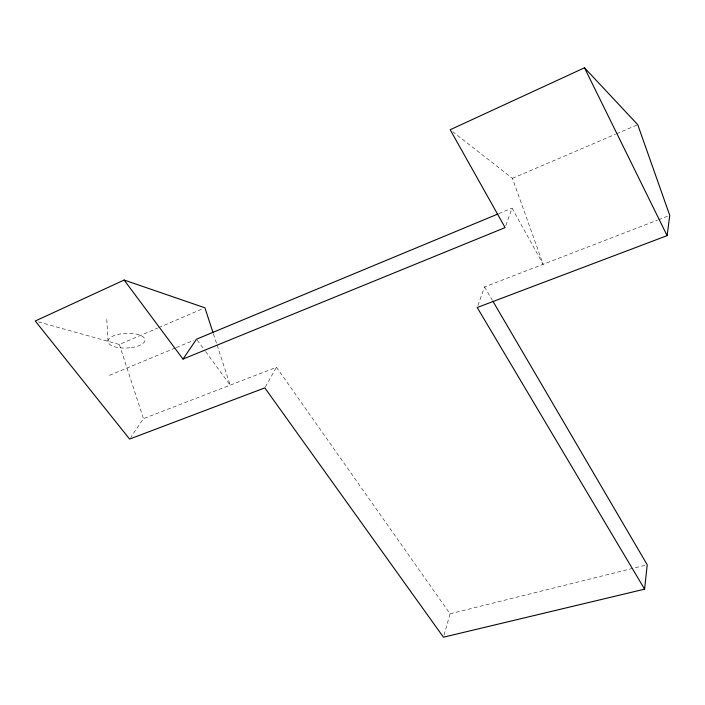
<?xml version="1.0" encoding="UTF-8"?>
<svg xmlns="http://www.w3.org/2000/svg" width="705" height="705" viewBox="0 0 705 705"><rect width="100%" height="100%" fill="white"/><g stroke="black" fill="none" stroke-linecap="round" stroke-linejoin="round"><path stroke-width="0.53" stroke-dasharray="3.52 2.64" d="M444.027 635.161L450.054 613.773L276.475 367.261L143.459 418.629L130.795 437.285M505.837 225.556L512.05 208.134L543.141 264.287L512.42 178.339L452.76 131.756M477.937 305.45L484.529 286.926L657.501 220.127M265.362 386.939L276.475 367.261M38.405 321.903L119.365 344.489L157.603 328.089M158.616 327.658L202.89 308.658M512.42 178.339L615.518 134.214M616.531 133.783L636.747 125.129M109.478 375.324L175.281 347.997M176.294 347.574L193.505 340.427M498.858 213.606L512.05 208.134M658.514 219.74L667.705 216.188M450.054 613.773L646.159 565.049M197.188 340.048L204.952 350.658M205.596 351.539L230.182 385.142L216.858 344.375M484.529 286.926L492.301 300.198M213.448 333.923L216.523 343.335M119.365 344.489L143.459 418.629M106.79 319.418L108.024 341.282M129.879 347.803L125.111 348.076A18.541 7.367 -2.4 0 1 108.279 342.78L107.953 340.859A18.541 7.367 -2.4 0 1 123.058 333.544L127.957 333.271A18.541 7.367 -2.4 0 1 144.701 338.77L144.895 340.682A18.541 7.367 -2.4 0 1 129.879 347.803"/><path stroke-width="1.06" d="M213.104 332.875L204.908 307.794L124.124 280.044L35.25 321.022L129.588 439.065L264.833 387.882L443.454 637.197L644.59 589.16L647.225 564.784L492.857 301.15M644.59 589.16L477.206 307.512L667.124 235.637L669.75 215.395L637.752 124.697L584.498 67.803L450.169 129.738L505.106 227.6L182.992 359.083L124.124 280.044M182.992 359.083L196.536 339.167L497.845 214.029M584.498 67.803L667.124 235.637"/></g></svg>
